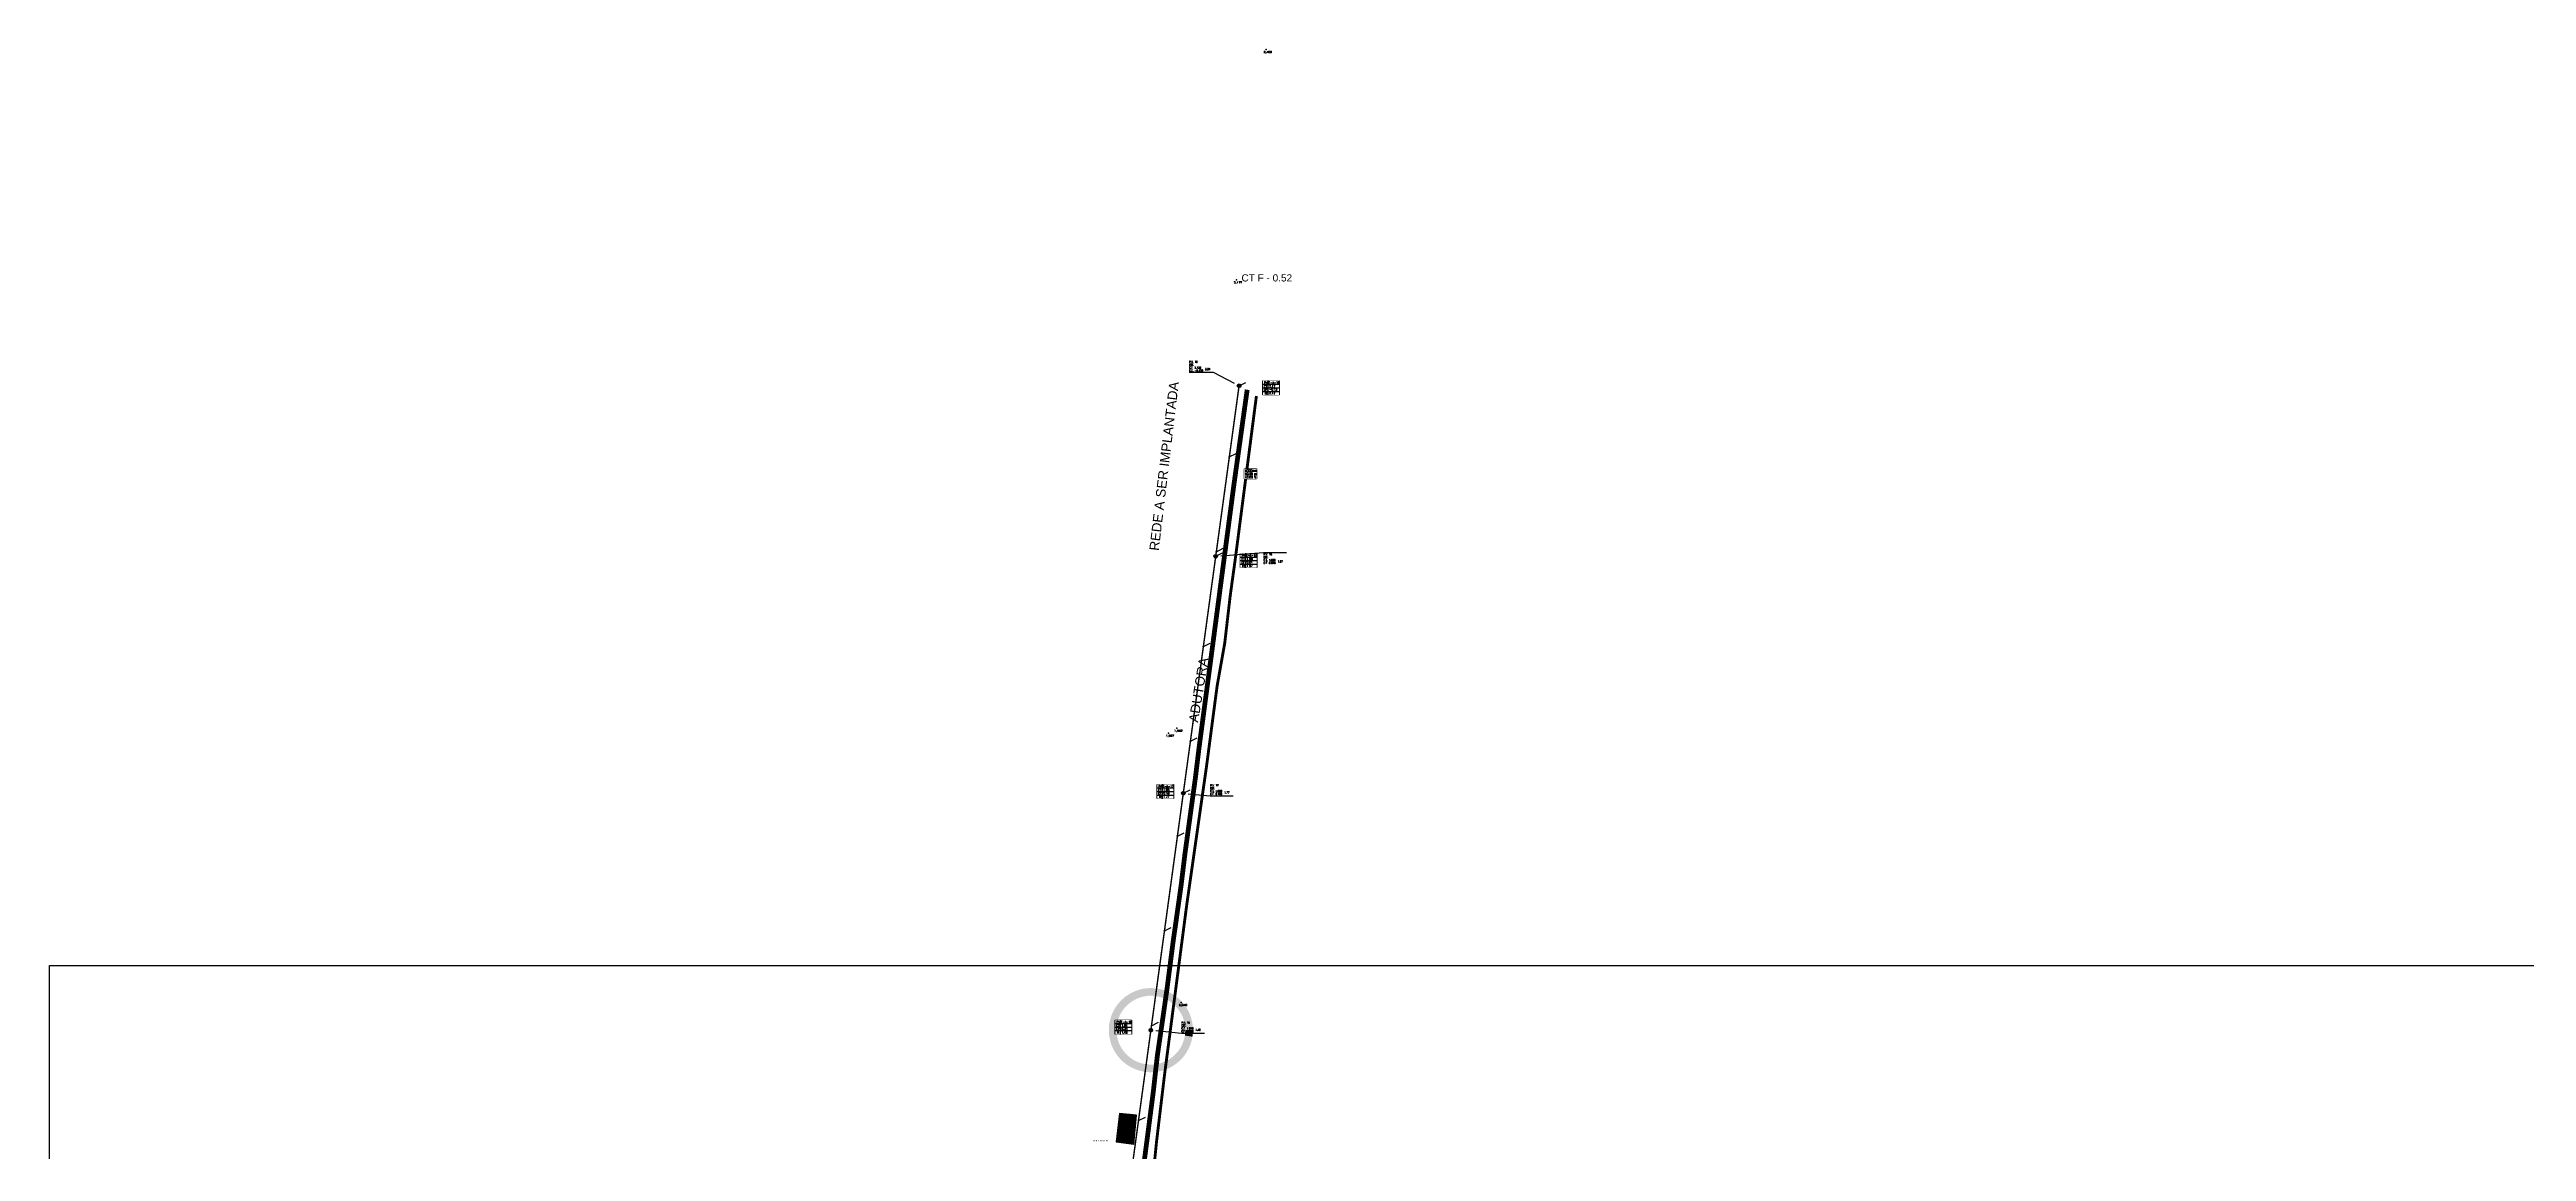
# Model space of a CAD drawing. Extents: x -160 to 364724, y -100 to 7353297.
# Drawn here: x 359074 to 359592, y 7352897 to 7353128 of the extents above; entities that cross this region are included whole.
import ezdxf
from ezdxf.enums import TextEntityAlignment as Align

# ---------------------------------------------------------------- set-up
doc = ezdxf.new("R2010")
doc.units = 0
doc.header["$LTSCALE"] = 5
doc.linetypes.add('CONTINUO', pattern=[0])
for name, color, linetype in [('LIN - ADUTORA', 2, 'Continuous'), ('LIN - PV ESG', 4, 'Continuous'), ('LIN - REDE 600 - PLUVIAL', 24, 'Continuous'), ('LIN - REDE PROJETADA', 45, 'Continuous'), ('LIN-TEXTP-PV', 7, 'Continuous'), ('LT-COTAS', 7, 'CONTINUO'), ('ortofoto', 7, 'Continuous'), ('PONTOS-CAIXAS', 7, 'Continuous'), ('PONTOS-CAIXAS_U', 1, 'Continuous'), ('PS_PONTOS_IDENTIFICACAO_LIN', 7, 'Continuous'), ('PS_PONTOS_IDENTIFICACAO_TXT', 7, 'Continuous'), ('Q-PLATO', 5, 'Continuous'), ('T-MARGEM', 7, 'Continuous'), ('TUBO_PVC', 1, 'Continuous'), ('ZZ-Carimbo Texto', 7, 'Continuous')]:
    doc.layers.add(name, color=color, linetype=linetype)
doc.styles.add('C_COTA', font='romans.shx')
doc.styles.add('CARIMBO', font='arial.ttf', dxfattribs={"height": 2})
doc.styles.add('ROMANS', font='ROMANS.shx', dxfattribs={"height": 2})
doc.styles.add('simplex', font='simplex.shx', dxfattribs={"width": 0.8})
doc.styles.get("Standard").update_dxf_attribs({"font": 'arial.ttf'})
picture_1 = doc.add_image_def('image1.tif', size_in_pixel=(14710, 13573))

# ---------------------------------------------------------------- blocks, each defined once
blk = doc.blocks.new('*U241', base_point=(359294.14, 7352909.11))
at = {"linetype": 'Continuous'}
blk.add_lwpolyline([(359293.89, 7352908.86), (359294.39, 7352908.86), (359294.39, 7352909.36), (359293.89, 7352909.36)], close=True, dxfattribs=at)
blk = doc.blocks.new('*U242', base_point=(359293.28, 7352951.05))
at = {"linetype": 'Continuous'}
blk.add_lwpolyline([(359293.03, 7352950.8), (359293.53, 7352950.8), (359293.53, 7352951.3), (359293.03, 7352951.3)], close=True, dxfattribs=at)
blk = doc.blocks.new('*U243', base_point=(359293.29, 7352992.7))
at = {"linetype": 'Continuous'}
blk.add_lwpolyline([(359293.04, 7352992.45), (359293.54, 7352992.45), (359293.54, 7352992.95), (359293.04, 7352992.95)], close=True, dxfattribs=at)
blk = doc.blocks.new('*U244', base_point=(359316.22, 7353047.97))
at = {"linetype": 'Continuous'}
blk.add_lwpolyline([(359315.97, 7353047.72), (359316.47, 7353047.72), (359316.47, 7353048.22), (359315.97, 7353048.22)], close=True, dxfattribs=at)
blk = doc.blocks.new('*U293')
at = {"layer": 'T-MARGEM'}
blk.add_line((0, 0), (0, 0.2), dxfattribs=at)
at = {"layer": 'T-MARGEM', "const_width": 0.025, "flags": 128}
blk.add_lwpolyline([(-0.013, 0, 1), (0.013, 0, 1)], format="xyb", close=True, dxfattribs=at)
blk = doc.blocks.new('*U294')
at = {"layer": 'T-MARGEM'}
blk.add_line((0, 0), (0, 0.2), dxfattribs=at)
at = {"layer": 'T-MARGEM', "const_width": 0.025, "flags": 128}
blk.add_lwpolyline([(-0.013, 0, 1), (0.013, 0, 1)], format="xyb", close=True, dxfattribs=at)
blk = doc.blocks.new('*U295')
at = {"layer": 'T-MARGEM'}
blk.add_line((0, 0), (0, 0.2), dxfattribs=at)
at = {"layer": 'T-MARGEM', "const_width": 0.025, "flags": 128}
blk.add_lwpolyline([(-0.013, 0, 1), (0.013, 0, 1)], format="xyb", close=True, dxfattribs=at)
blk = doc.blocks.new('*U296')
at = {"layer": 'T-MARGEM'}
blk.add_line((0, 0), (0, 0.2), dxfattribs=at)
at = {"layer": 'T-MARGEM', "const_width": 0.025, "flags": 128}
blk.add_lwpolyline([(-0.013, 0, 1), (0.013, 0, 1)], format="xyb", close=True, dxfattribs=at)
blk = doc.blocks.new('*U297')
at = {"layer": 'T-MARGEM'}
blk.add_line((0, 0), (0, 0.2), dxfattribs=at)
at = {"layer": 'T-MARGEM', "const_width": 0.025, "flags": 128}
blk.add_lwpolyline([(-0.013, 0, 1), (0.013, 0, 1)], format="xyb", close=True, dxfattribs=at)
blk = doc.blocks.new('*U298')
at = {"layer": 'T-MARGEM'}
blk.add_line((0, 0), (0, 0.2), dxfattribs=at)
at = {"layer": 'T-MARGEM', "const_width": 0.025, "flags": 128}
blk.add_lwpolyline([(-0.013, 0, 1), (0.013, 0, 1)], format="xyb", close=True, dxfattribs=at)
blk = doc.blocks.new('*U299')
at = {"layer": 'T-MARGEM'}
blk.add_line((0, 0), (0, 0.2), dxfattribs=at)
at = {"layer": 'T-MARGEM', "const_width": 0.025, "flags": 128}
blk.add_lwpolyline([(-0.013, 0, 1), (0.013, 0, 1)], format="xyb", close=True, dxfattribs=at)
blk = doc.blocks.new('*U300')
at = {"layer": 'T-MARGEM'}
blk.add_line((0, 0), (0, 0.2), dxfattribs=at)
at = {"layer": 'T-MARGEM', "const_width": 0.025, "flags": 128}
blk.add_lwpolyline([(-0.013, 0, 1), (0.013, 0, 1)], format="xyb", close=True, dxfattribs=at)
blk = doc.blocks.new('*U301')
at = {"layer": 'T-MARGEM'}
blk.add_line((0, 0), (0, 0.2), dxfattribs=at)
at = {"layer": 'T-MARGEM', "const_width": 0.025, "flags": 128}
blk.add_lwpolyline([(-0.013, 0, 1), (0.013, 0, 1)], format="xyb", close=True, dxfattribs=at)
blk = doc.blocks.new('*U302')
at = {"layer": 'T-MARGEM'}
blk.add_line((0, 0), (0, 0.2), dxfattribs=at)
at = {"layer": 'T-MARGEM', "const_width": 0.025, "flags": 128}
blk.add_lwpolyline([(-0.013, 0, 1), (0.013, 0, 1)], format="xyb", close=True, dxfattribs=at)
blk = doc.blocks.new('*U303')
at = {"layer": 'T-MARGEM'}
blk.add_line((0, 0), (0, 0.2), dxfattribs=at)
at = {"layer": 'T-MARGEM', "const_width": 0.025, "flags": 128}
blk.add_lwpolyline([(-0.013, 0, 1), (0.013, 0, 1)], format="xyb", close=True, dxfattribs=at)
blk = doc.blocks.new('SIMB_PONTO')
at = {"color": 0}
blk.add_point((0, 0), dxfattribs=at)
for tag in ['COTA', 'PONTO', 'DESC']:
    blk.add_attdef(tag, (0, 0), '', height=1)

msp = doc.modelspace()

# ---------------------------------------------------------------- hatches: boundary and pattern name
h = msp.add_hatch(color=5)
h.dxf.hatch_style = 1
h.paths.add_polyline_path([(359297.658, 7352905.316), (359296.978, 7352899.418), (359300.611, 7352898.928), (359301.217, 7352904.96)])

# ---------------------------------------------------------------- linework, layer by layer
at = {"color": 5}
msp.add_lwpolyline([(359297.658, 7352905.316), (359296.978, 7352899.418), (359300.611, 7352898.928), (359301.217, 7352904.96), (359297.658, 7352905.316)], dxfattribs=at)
at = {"layer": 'LIN - ADUTORA', "const_width": 1}
msp.add_lwpolyline([(359301.205, 7352883.106), (359303.444, 7352900.15), (359304.695, 7352909.774), (359305.553, 7352917.398), (359306.833, 7352926.165), (359307.635, 7352931.836), (359308.895, 7352941.574), (359309.48, 7352945.641), (359310.539, 7352953.128), (359311.332, 7352959.65), (359313.522, 7352975.579), (359314.278, 7352981.799), (359316.656, 7352999.681), (359321.594, 7353036.986), (359324.344, 7353056.635)], dxfattribs=at)
at = {"layer": 'LIN - PV ESG'}
for centre in [(359322.645, 7353057.457, 1.685), (359317.764, 7353021.808, 1.685), (359310.98, 7352972.271), (359304.201, 7352922.764)]:
    msp.add_circle(centre, 0.375, dxfattribs=at)
at = {"layer": 'LIN - REDE 600 - PLUVIAL', "const_width": 0.6}
msp.add_lwpolyline([(359299.457, 7352849.468), (359301.894, 7352871.757), (359304.31, 7352889.614), (359304.972, 7352895.331), (359305.371, 7352899.312), (359307.088, 7352913.666), (359311.713, 7352949.026), (359315.822, 7352977.78), (359318.063, 7352994.753), (359319.64, 7353003.606), (359320.794, 7353013.564), (359321.931, 7353021.83), (359326.273, 7353055.324)], dxfattribs=at)
at = {"layer": 'LIN-TEXTP-PV'}
for points in [[(359327.631, 7353058.503), (359331.018, 7353058.503), (359331.018, 7353055.543), (359327.631, 7353055.543)], [(359323.781, 7353040.088), (359326.324, 7353040.088), (359326.324, 7353037.976), (359323.781, 7353037.976)], [(359322.944, 7353022.406), (359326.331, 7353022.406), (359326.331, 7353019.447), (359322.944, 7353019.447)], [(359305.521, 7352974.126), (359308.908, 7352974.126), (359308.908, 7352971.166), (359305.521, 7352971.166)], [(359296.757, 7352924.88), (359300.144, 7352924.88), (359300.144, 7352921.92), (359296.757, 7352921.92)]]:
    msp.add_lwpolyline(points, close=True, dxfattribs=at)
at = {"layer": 'PS_PONTOS_IDENTIFICACAO_LIN', "linetype": 'Continuous'}
for points in [[(359321.701, 7353057.952), (359317.323, 7353060.246), (359312.203, 7353060.246)], [(359312.026, 7352972.173), (359316.605, 7352971.743), (359321.405, 7352971.743)], [(359305.246, 7352922.661), (359310.594, 7352922.133), (359315.394, 7352922.133)]]:
    msp.add_lwpolyline(points, dxfattribs=at)

# ---------------------------------------------------------------- block references
at = {"layer": 'LT-COTAS'}
ref = msp.add_blockref('SIMB_PONTO', (359328.303, 7353127.742, 2.409), dxfattribs=at)
ref.add_attrib('COTA', '2,409', dxfattribs={"layer": '0', "color": 8, "height": 0.35, "style": 'simplex', "width": 1.26506, "flags": 8}).set_placement((359327.778, 7353127.042), (359329.528, 7353127.042), align=Align.FIT)
ref = msp.add_blockref('SIMB_PONTO', (359328.303, 7353127.742, 2.409), dxfattribs=at)
ref.add_attrib('COTA', '2,409', dxfattribs={"layer": '0', "color": 8, "height": 0.35, "style": 'simplex', "width": 1.26506, "flags": 8}).set_placement((359327.778, 7353127.042), (359329.528, 7353127.042), align=Align.FIT)
ref = msp.add_blockref('SIMB_PONTO', (359328.303, 7353127.742, 2.409), dxfattribs=at)
ref.add_attrib('COTA', '2,409', dxfattribs={"layer": '0', "color": 8, "height": 0.35, "style": 'simplex', "width": 1.26506, "flags": 8}).set_placement((359327.778, 7353127.042), (359329.528, 7353127.042), align=Align.FIT)
for p in [(359328.303, 7353127.742, 2.409), (359328.303, 7353127.742, 2.409), (359328.303, 7353127.742, 2.409), (359328.303, 7353127.742, 2.409), (359328.303, 7353127.742, 2.409), (359322.075, 7353079.615, 2.177), (359322.075, 7353079.615, 2.177), (359322.075, 7353079.615, 2.177), (359322.075, 7353079.615, 2.177), (359322.075, 7353079.615, 2.177), (359309.605, 7352985.87, 1.962), (359309.605, 7352985.87, 1.962), (359309.605, 7352985.87, 1.962), (359309.605, 7352985.87, 1.962), (359309.605, 7352985.87, 1.962), (359307.862, 7352984.82, 1.987), (359307.862, 7352984.82, 1.987), (359307.862, 7352984.82, 1.987), (359307.862, 7352984.82, 1.987), (359307.862, 7352984.82, 1.987), (359310.563, 7352928.526, 2.04), (359310.563, 7352928.526, 2.04), (359310.563, 7352928.526, 2.04), (359310.563, 7352928.526, 2.04), (359310.563, 7352928.526, 2.04)]:
    msp.add_blockref('SIMB_PONTO', p, dxfattribs=at)
ref = msp.add_blockref('SIMB_PONTO', (359322.075, 7353079.615, 2.177), dxfattribs=at)
ref.add_attrib('COTA', '2,177', dxfattribs={"layer": '0', "color": 8, "height": 0.35, "style": 'simplex', "width": 1.3125, "flags": 8}).set_placement((359321.55, 7353078.915), (359323.3, 7353078.915), align=Align.FIT)
ref = msp.add_blockref('SIMB_PONTO', (359322.075, 7353079.615, 2.177), dxfattribs=at)
ref.add_attrib('COTA', '2,177', dxfattribs={"layer": '0', "color": 8, "height": 0.35, "style": 'simplex', "width": 1.3125, "flags": 8}).set_placement((359321.55, 7353078.915), (359323.3, 7353078.915), align=Align.FIT)
ref = msp.add_blockref('SIMB_PONTO', (359322.075, 7353079.615, 2.177), dxfattribs=at)
ref.add_attrib('COTA', '2,177', dxfattribs={"layer": '0', "color": 8, "height": 0.35, "style": 'simplex', "width": 1.3125, "flags": 8}).set_placement((359321.55, 7353078.915), (359323.3, 7353078.915), align=Align.FIT)
ref = msp.add_blockref('SIMB_PONTO', (359309.605, 7352985.87, 1.962), dxfattribs=at)
ref.add_attrib('COTA', '1,962', dxfattribs={"layer": '0', "color": 8, "height": 0.35, "style": 'simplex', "width": 1.3125, "flags": 8}).set_placement((359309.08, 7352985.17), (359310.83, 7352985.17), align=Align.FIT)
ref = msp.add_blockref('SIMB_PONTO', (359309.605, 7352985.87, 1.962), dxfattribs=at)
ref.add_attrib('COTA', '1,962', dxfattribs={"layer": '0', "color": 8, "height": 0.35, "style": 'simplex', "width": 1.3125, "flags": 8}).set_placement((359309.08, 7352985.17), (359310.83, 7352985.17), align=Align.FIT)
ref = msp.add_blockref('SIMB_PONTO', (359309.605, 7352985.87, 1.962), dxfattribs=at)
ref.add_attrib('COTA', '1,962', dxfattribs={"layer": '0', "color": 8, "height": 0.35, "style": 'simplex', "width": 1.3125, "flags": 8}).set_placement((359309.08, 7352985.17), (359310.83, 7352985.17), align=Align.FIT)
ref = msp.add_blockref('SIMB_PONTO', (359307.862, 7352984.82, 1.987), dxfattribs=at)
ref.add_attrib('COTA', '1,987', dxfattribs={"layer": '0', "color": 8, "height": 0.35, "style": 'simplex', "width": 1.3125, "flags": 8}).set_placement((359307.337, 7352984.12), (359309.087, 7352984.12), align=Align.FIT)
ref = msp.add_blockref('SIMB_PONTO', (359307.862, 7352984.82, 1.987), dxfattribs=at)
ref.add_attrib('COTA', '1,987', dxfattribs={"layer": '0', "color": 8, "height": 0.35, "style": 'simplex', "width": 1.3125, "flags": 8}).set_placement((359307.337, 7352984.12), (359309.087, 7352984.12), align=Align.FIT)
ref = msp.add_blockref('SIMB_PONTO', (359307.862, 7352984.82, 1.987), dxfattribs=at)
ref.add_attrib('COTA', '1,987', dxfattribs={"layer": '0', "color": 8, "height": 0.35, "style": 'simplex', "width": 1.3125, "flags": 8}).set_placement((359307.337, 7352984.12), (359309.087, 7352984.12), align=Align.FIT)
ref = msp.add_blockref('SIMB_PONTO', (359310.563, 7352928.526, 2.04), dxfattribs=at)
ref.add_attrib('COTA', '2,040', dxfattribs={"layer": '0', "color": 8, "height": 0.35, "style": 'simplex', "width": 1.25, "flags": 8}).set_placement((359310.038, 7352927.826), (359311.788, 7352927.826), align=Align.FIT)
ref = msp.add_blockref('SIMB_PONTO', (359310.563, 7352928.526, 2.04), dxfattribs=at)
ref.add_attrib('COTA', '2,040', dxfattribs={"layer": '0', "color": 8, "height": 0.35, "style": 'simplex', "width": 1.25, "flags": 8}).set_placement((359310.038, 7352927.826), (359311.788, 7352927.826), align=Align.FIT)
ref = msp.add_blockref('SIMB_PONTO', (359310.563, 7352928.526, 2.04), dxfattribs=at)
ref.add_attrib('COTA', '2,040', dxfattribs={"layer": '0', "color": 8, "height": 0.35, "style": 'simplex', "width": 1.25, "flags": 8}).set_placement((359310.038, 7352927.826), (359311.788, 7352927.826), align=Align.FIT)
at = {"layer": 'PONTOS-CAIXAS'}
for name, p, rotation in [('*U244', (359322.645, 7353057.457), 352.2029427516869), ('*U243', (359317.763, 7353021.808), 352.2029427921826), ('*U241', (359304.201, 7352922.764), 352.2029427558313)]:
    msp.add_blockref(name, p, dxfattribs=dict(at, rotation=rotation))
at = {"layer": 'PONTOS-CAIXAS_U', "xscale": 7.999999999999999, "yscale": 7.999999999999999, "zscale": 7.999999999999999, "rotation": 296.3702818064322}
for name, p in [('*U303', (359322.645, 7353057.457)), ('*U300', (359317.763, 7353021.808)), ('*U301', (359317.895, 7353022.772)), ('*U299', (359315.182, 7353002.957)), ('*U298', (359312.469, 7352983.142)), ('*U296', (359309.755, 7352963.327)), ('*U295', (359307.042, 7352943.512)), ('*U294', (359304.329, 7352923.696)), ('*U293', (359301.615, 7352903.881))]:
    msp.add_blockref(name, p, dxfattribs=at)

# ---------------------------------------------------------------- texts
at = {"color": 6, "linetype": 'Continuous', "lineweight": 211, "ltscale": 3, "insert": (359323.147, 7353080.761), "char_height": 1.5, "attachment_point": 1}
msp.add_mtext('CT F - 0.52', dxfattribs=at)
at = {"layer": 'LIN - ADUTORA', "style": 'CARIMBO'}
msp.add_text('ADUTORA', height=2, rotation=80.699, dxfattribs=at).set_placement((359314.184, 7352993.883), align=Align.MIDDLE_CENTER)
at = {"layer": 'LIN - REDE PROJETADA', "linetype": 'Continuous', "ltscale": 3, "style": 'CARIMBO'}
msp.add_text('REDE A SER IMPLANTADA', height=2, rotation=83.20026, dxfattribs=at).set_placement((359306.96, 7353040.66), align=Align.MIDDLE_CENTER)
at = {"layer": 'PS_PONTOS_IDENTIFICACAO_TXT', "style": 'ROMANS', "width": 0.8}
for s, p in [('C.T. 2.120', (359312.203, 7353061.046)), ('C.F. -0.120', (359312.203, 7353060.446)), ('P.V. 19', (359312.203, 7353062.246)), ('EST. ', (359312.203, 7353061.646)), ('2.24', (359315.544, 7353060.746)), ('1.97', (359330.71, 7353020.529)), ('C.T. 1.950', (359316.605, 7352972.543)), ('C.F. 0.180', (359316.605, 7352971.943)), ('P.V. 17', (359316.605, 7352973.743)), ('EST. ', (359316.605, 7352973.143)), ('1.77', (359319.55, 7352972.243)), ('C.T. 1.840', (359310.594, 7352922.933)), ('P.V. 16', (359310.594, 7352924.133)), ('EST. ', (359310.594, 7352923.533)), ('C.F. 0.350', (359310.594, 7352922.333)), ('1.49', (359313.538, 7352922.633))]:
    msp.add_text(s, height=0.4, dxfattribs=at).set_placement(p)
at = {"layer": 'ZZ-Carimbo Texto', "style": 'CARIMBO'}
msp.add_text('LAJE EXISTENTE', height=0.31263, dxfattribs=at).set_placement((359293.876, 7352899.662), align=Align.MIDDLE_CENTER)

# ---------------------------------------------------------------- next in the draw order: wipeouts: each hides what was drawn before it
for points in [[(359327.631, 7353058.503), (359327.631, 7353055.543), (359331.018, 7353055.543), (359331.018, 7353058.503)], [(359323.781, 7353040.088), (359326.324, 7353040.088), (359326.324, 7353037.976), (359323.781, 7353037.976)], [(359322.944, 7353022.406), (359322.944, 7353019.447), (359326.331, 7353019.447), (359326.331, 7353022.406)], [(359305.521, 7352974.126), (359305.521, 7352971.166), (359308.908, 7352971.166), (359308.908, 7352974.126)], [(359296.757, 7352924.88), (359296.757, 7352921.92), (359300.144, 7352921.92), (359300.144, 7352924.88)]]:
    msp.add_wipeout(points).dxf.layer = 'LIN-TEXTP-PV'

# ---------------------------------------------------------------- next in the draw order: linework, layer by layer
at = {"layer": 'LIN-TEXTP-PV'}
for p, q in [((359328.666, 7353058.503), (359328.666, 7353055.543)), ((359327.631, 7353057.763), (359331.018, 7353057.763)), ((359327.631, 7353057.023), (359331.018, 7353057.023)), ((359327.631, 7353056.283), (359331.018, 7353056.283)), ((359323.978, 7353022.406), (359323.978, 7353019.447)), ((359322.944, 7353021.666), (359326.331, 7353021.666)), ((359322.944, 7353020.926), (359326.331, 7353020.926)), ((359322.944, 7353020.186), (359326.331, 7353020.186)), ((359305.521, 7352973.386), (359308.908, 7352973.386)), ((359305.521, 7352972.646), (359308.908, 7352972.646)), ((359305.521, 7352971.906), (359308.908, 7352971.906)), ((359306.555, 7352974.126), (359306.555, 7352971.166)), ((359296.757, 7352924.14), (359300.144, 7352924.14)), ((359296.757, 7352923.4), (359300.144, 7352923.4)), ((359297.792, 7352924.88), (359297.792, 7352921.92)), ((359296.757, 7352922.66), (359300.144, 7352922.66))]:
    msp.add_line(p, q, dxfattribs=at)
at = {"layer": 'PS_PONTOS_IDENTIFICACAO_LIN', "linetype": 'Continuous'}
msp.add_lwpolyline([(359318.816, 7353021.894), (359327.765, 7353022.629), (359332.565, 7353022.629)], dxfattribs=at)
at = {"layer": 'Q-PLATO', "color": 6, "linetype": 'Continuous', "const_width": 1.6}
msp.add_lwpolyline([(359312.201, 7352922.764, 25.4516996), (359312.103, 7352921.513, 0.0392901)], format="xyb", close=True, dxfattribs=at)
at = {"layer": 'TUBO_PVC', "const_width": 0.3}
for points in [[(359317.797, 7353022.055), (359322.611, 7353057.21)], [(359311.014, 7352972.519), (359317.729, 7353021.56)], [(359297.453, 7352873.48), (359310.946, 7352972.024)]]:
    msp.add_lwpolyline(points, dxfattribs=at)

# ---------------------------------------------------------------- next in the draw order: block references
at = {"layer": 'PONTOS-CAIXAS', "rotation": 352.2017242730607}
msp.add_blockref('*U242', (359310.98, 7352972.271), dxfattribs=at)
at = {"layer": 'PONTOS-CAIXAS_U', "xscale": 7.999999999999999, "yscale": 7.999999999999999, "zscale": 7.999999999999999, "rotation": 296.3702818064322}
for name, p in [('*U302', (359320.609, 7353042.587)), ('*U297', (359310.98, 7352972.271))]:
    msp.add_blockref(name, p, dxfattribs=at)

# ---------------------------------------------------------------- next in the draw order: texts
at = {"layer": 'LIN-TEXTP-PV', "style": 'C_COTA', "width": 0.7}
for s, p in [('PV', (359327.88, 7353057.861)), ('E-A-19', (359328.783, 7353057.861)), ('CF:', (359327.827, 7353056.397)), ('CT:', (359327.85, 7353057.067)), ('H:', (359328.014, 7353055.666)), ('2.12', (359328.93, 7353057.114)), ('2.12', (359328.93, 7353055.682)), ('-0.12', (359328.93, 7353056.444)), ('%%C300mm', (359323.919, 7353039.481)), ('00.00 m', (359323.919, 7353038.788)), ('i:0.00 %%%', (359323.919, 7353038.131)), ('PV', (359323.193, 7353021.764)), ('E-A-18', (359324.095, 7353021.764)), ('CF:', (359323.14, 7353020.301)), ('CT:', (359323.163, 7353020.971)), ('H:', (359323.326, 7353019.57)), ('0.01', (359324.242, 7353020.347)), ('1.98', (359324.242, 7353021.018)), ('1.97', (359324.242, 7353019.586)), ('CF:', (359305.717, 7352972.021)), ('CT:', (359305.74, 7352972.691)), ('PV', (359305.769, 7352973.484)), ('H:', (359305.903, 7352971.29)), ('E-A-17', (359306.672, 7352973.484)), ('0.18', (359306.819, 7352972.067)), ('1.95', (359306.819, 7352972.737)), ('1.77', (359306.819, 7352971.306)), ('CT:', (359296.977, 7352923.444)), ('PV', (359297.006, 7352924.238)), ('E-A-16', (359297.909, 7352924.238)), ('0.35', (359298.056, 7352922.821)), ('1.84', (359298.056, 7352923.491)), ('CF:', (359296.953, 7352922.774)), ('H:', (359297.14, 7352922.044)), ('1.49', (359298.056, 7352922.059))]:
    msp.add_text(s, height=0.49, dxfattribs=at).set_placement(p)
at = {"layer": 'PS_PONTOS_IDENTIFICACAO_TXT', "style": 'ROMANS', "width": 0.8}
for s, p in [('P.V. 18', (359327.765, 7353022.029)), ('EST. ', (359327.765, 7353021.429)), ('C.T. 1.980', (359327.765, 7353020.829)), ('C.F. 0.010', (359327.765, 7353020.229))]:
    msp.add_text(s, height=0.4, dxfattribs=at).set_placement(p)

# ---------------------------------------------------------------- next in the draw order: pictures from other files: only their frames are drawn
image = msp.add_image(picture_1, insert=(359073.892, 7352258.636), size_in_units=(734.398, 677.634), dxfattribs=dict(fade=70))
image.dxf.flags = 14
at = {"layer": 'ortofoto'}
image = msp.add_image(picture_1, insert=(359073.892, 7352258.636), size_in_units=(734.398, 677.634), dxfattribs=dict(at, fade=29))
image.dxf.flags = 14

doc.saveas('drawing.dxf')
